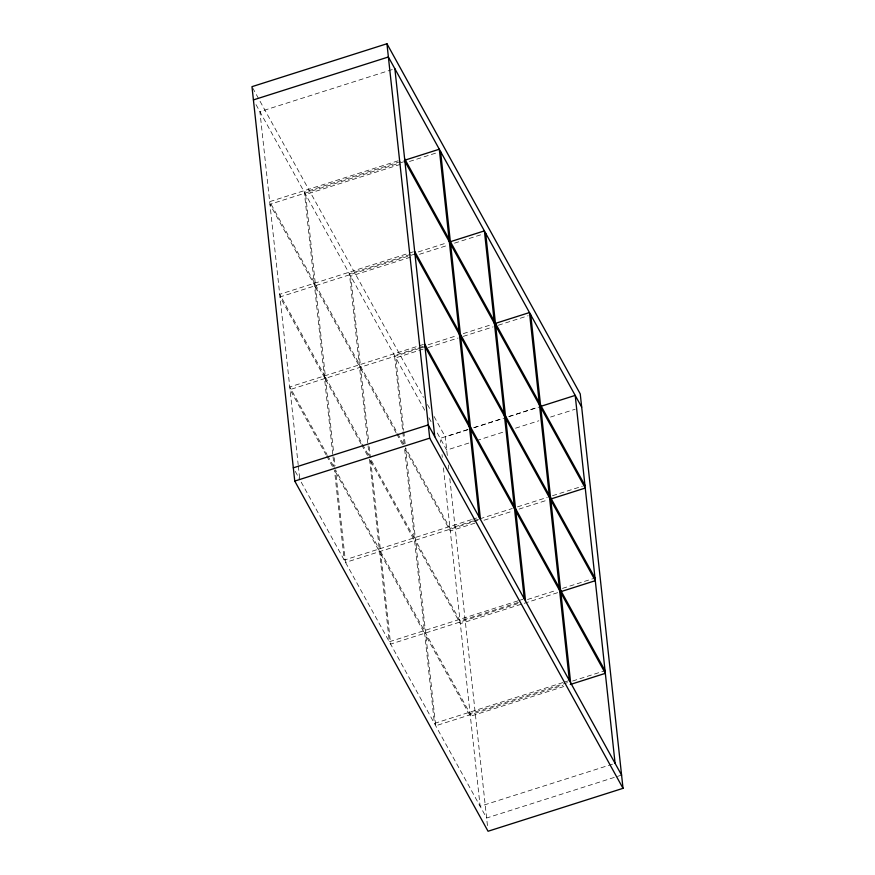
<?xml version="1.0" encoding="UTF-8"?>
<svg xmlns="http://www.w3.org/2000/svg" width="875" height="875" viewBox="0 0 875 875"><rect width="100%" height="100%" fill="white"/><g stroke="black" fill="none" stroke-linecap="round" stroke-linejoin="round"><path stroke-width="0.66" stroke-dasharray="4.38 3.28" d="M392.273 69.562L259.908 111.661L298.178 464.658M398.136 160.803L269.664 201.655L314.103 282.155M400.367 161.612L304.336 192.15L332.883 455.35M403.616 161.798L269.948 204.302L314.387 284.802M400.367 164.369L305.637 194.502L333.594 452.331M409.456 161.481L438.003 152.403M413.372 251.792L279.705 294.306L324.144 374.795M410.419 254.417L349.42 273.82L367.916 444.369M418.195 251.945L446.753 242.867M414.958 254.023L280 296.953L324.428 377.442M410.419 257.184L350.722 276.172L368.627 441.35M419.497 254.297L448.044 245.219M454.541 243.152L483.088 234.073M423.423 344.444L289.756 386.947L326.998 454.42M423.052 346.402L394.505 355.48L402.664 430.708M428.247 344.75L456.794 335.672M463.28 333.616L491.838 324.527M419.814 348.327L290.041 389.594L325.981 454.705M421.116 347.911L425.009 346.675M423.052 349.169L395.806 357.831L403.67 430.369M428.247 347.517L458.095 338.023M463.28 336.372L493.128 326.878M498.323 325.227L528.172 315.733M467.491 429.658L440.234 438.331L440.672 442.4M473.977 427.602L502.523 418.512M509.009 416.456L537.567 407.378M447.311 455.514L445.288 436.844L468.65 429.417M473.834 427.766L503.683 418.272M508.878 416.62L538.727 407.127M468.781 443.056L446.72 450.078L436.166 430.959M476.569 440.584L503.825 431.922M515.506 428.203L538.858 420.777M550.539 417.058L575.192 409.216M471.417 519.641L344.236 560.088L334.48 470.094M472.708 519.225L476.602 517.989M473.353 520.898L449.991 528.325L405.562 447.836L435.695 725.769L562.877 685.322M474.655 520.483L478.548 519.247M479.839 518.831L512.28 508.517M517.475 506.866L547.323 497.372M552.519 495.72L582.367 486.227M477.903 520.341L345.538 562.439L335.486 469.787L379.269 549.106M474.939 523.13L450.286 530.972L405.847 450.483M484.017 520.242L512.575 511.164M519.061 509.097L547.608 500.019M517.792 600.895L389.32 641.758L369.512 459.113M519.094 600.48L522.988 599.244M518.438 602.405L460.042 620.977L415.603 540.477M527.527 599.506L556.073 590.428M562.559 588.372L593.709 578.462M517.792 603.662L390.611 644.109L370.519 458.817L414.312 538.125M557.659 592.67L460.327 623.623L415.898 543.123M562.877 682.566L434.405 723.417L404.545 448.131M564.178 682.15L568.061 680.914M567.416 682.664L470.083 713.617L425.655 633.128M572.611 681.012L605.052 670.698M563.806 686.547L470.378 716.264L425.939 635.775M612.5 764.17L480.134 806.269L443.33 466.834M621.578 775.097L486.62 818.016L300.573 480.988M252.645 87.872L423.511 397.403M427.47 404.578L430.117 409.358M434.077 416.522L445.288 436.844M256.014 104.606L425.611 411.83M428.914 417.812L432.206 423.784M315.394 284.495L359.177 363.814M360.478 366.166L397.075 432.458M397.731 433.65L403.605 444.303M315.678 287.142L359.472 366.461M360.762 368.812L396.058 432.742M396.703 433.923L402.587 444.577M325.445 377.147L368.572 455.284M325.73 379.794L361.014 443.723M361.67 444.905L367.555 455.558M370.814 461.464L414.597 540.772M327.655 455.602L333.539 466.255M380.57 551.458L424.353 630.777M326.637 455.886L332.511 466.539M335.77 472.434L379.564 551.753M380.855 554.105L424.637 633.423M295.258 471.373L299.917 479.795M448.339 465.008L448.787 469.087M449.816 478.592L487.484 825.956M442.006 454.617L442.302 457.33M403.812 431.714L405.125 443.8M402.806 432.053L404.119 444.139M369.217 446.72L370.377 457.472M368.058 445.714L369.228 456.466M334.173 457.702L335.048 465.762M333.025 456.695L334.184 467.447M298.331 466.014L299.655 478.242"/><path stroke-width="1.31" d="M386.947 43.75L251.978 86.669L294.755 481.075L488.053 831.25L623.022 788.331L580.245 393.925L386.947 43.75L429.712 438.156L623.022 788.331M253.422 99.903L388.38 56.984L581.689 407.159M404.261 160.377L439.305 149.231L479.194 517.169M450.647 241.62L484.389 230.891L524.278 598.828M494.43 323.706L529.462 312.561L569.362 680.498M293.311 467.841L428.28 424.922L621.578 775.097M294.755 481.075L429.712 438.156M540.159 406.547L575.203 395.402L615.092 763.339M550.211 499.198L585.244 488.053L540.816 407.553M560.252 591.839L595.295 580.694L550.856 500.205M570.303 684.491L605.336 673.345L560.897 592.845M404.622 158.736L449.061 239.225M450.363 241.577L494.145 320.895M495.436 323.247L539.23 402.566M540.52 404.906L584.959 485.406M404.917 161.383L449.345 241.872M450.647 244.223L494.43 323.542M495.731 325.894L539.514 405.213M414.673 251.377L459.102 331.877M460.403 334.228L504.186 413.536M505.488 415.887L549.27 495.206M550.572 497.558L595 578.047M414.958 254.023L459.397 334.523M460.688 336.875L504.481 416.183M505.772 418.534L549.555 497.853M424.714 344.028L469.153 424.517M470.455 426.869L514.238 506.188M515.528 508.539L559.322 587.858M560.612 590.198L605.052 670.698M425.009 346.675L469.438 427.164M470.739 429.516L514.522 508.834M515.823 511.186L559.606 590.505M530.764 314.913L570.664 682.85M485.68 233.242L525.58 601.18M440.595 151.583L480.495 519.52M394.866 68.731L434.766 436.669"/></g></svg>
